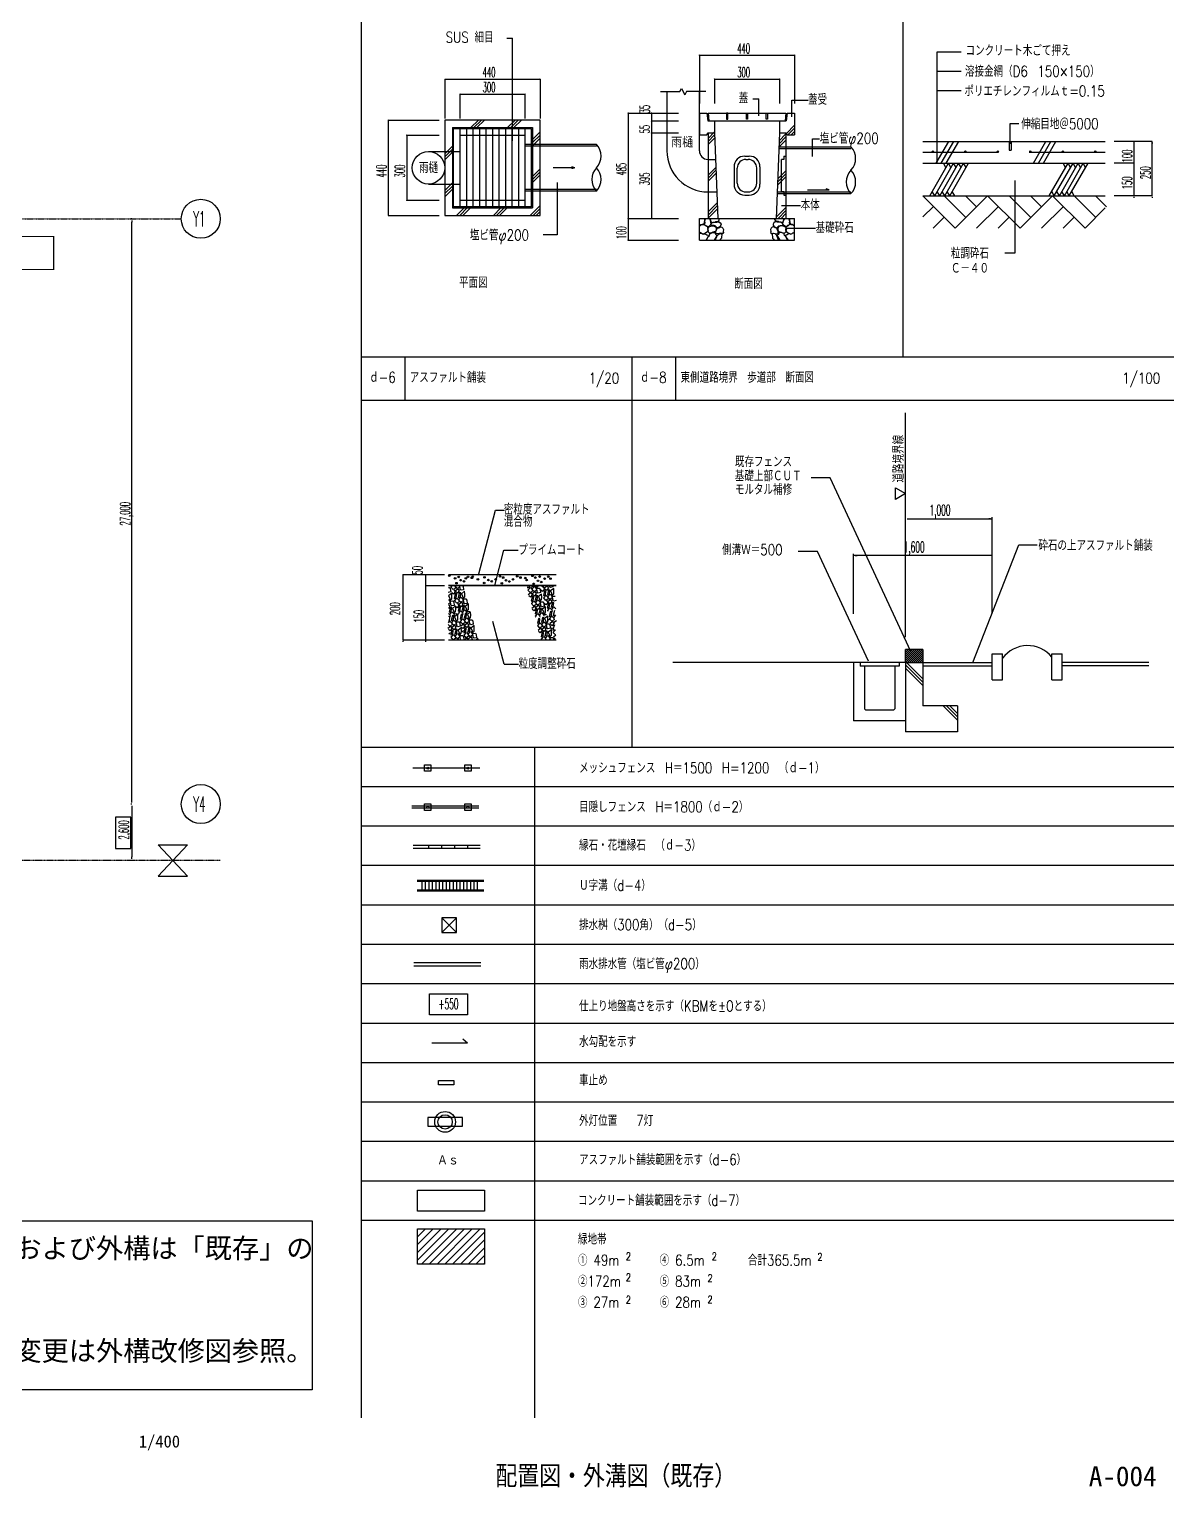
# Model space of a CAD drawing. Header units: millimetres. Extents: x 5204 to 163252, y 3613 to 115772.
# Drawn here: x 110411 to 163252, y 3613 to 70904 of the extents above; entities that cross this region are included whole.
import ezdxf
from ezdxf.enums import TextEntityAlignment as Align

# ---------------------------------------------------------------- set-up
doc = ezdxf.new("R2010")
doc.units = ezdxf.units.MM
doc.header["$LTSCALE"] = 0.2
doc.linetypes.add('CENTER', pattern=[50.8, 31.75, -6.35, 6.35, -6.35])
for name, color, linetype in [('0-1', 7, 'Continuous'), ('1_文字', 3, 'Continuous'), ('92 設備記述', 3, 'Continuous'), ('A_タイトル枠', 7, 'Continuous'), ('A_緑地', 3, 'Continuous'), ('枠内記述', 3, 'Continuous')]:
    doc.layers.add(name, color=color, linetype=linetype)
doc.layers.add('A_通芯', color=8, linetype='Continuous', plot=False)
doc.styles.get("Standard").update_dxf_attribs({"font": 'simplex.shx', "width": 0.8, "height": 700, "bigfont": 'extfont2.shx'})
doc.styles.add('Standard-A', font='romans.shx', dxfattribs={"bigfont": 'extfont2.shx'})
doc.styles.add('ゴシック', font='MS Gothic.ttf', dxfattribs={"height": 4})

msp = doc.modelspace()

# ---------------------------------------------------------------- hatches: boundary and pattern name
at = {"layer": 'A_緑地', "lineweight": 5, "true_color": 0x00ff00}
h = msp.add_hatch(dxfattribs=at)
h.set_pattern_fill('ANSI31', color=3, scale=80)
h.paths.add_polyline_path([(131435, 15558), (128344, 15558), (128344, 13934), (131435, 13934)])

# ---------------------------------------------------------------- linework, layer by layer
at = {"layer": '0-1', "color": 7, "linetype": 'Continuous'}
for p, q in [((141348, 69703), (145748, 69703)), ((141348, 69703), (141348, 67479)), ((145748, 69703), (145748, 67479)), ((129596, 68602), (133996, 68602)), ((129596, 68602), (129596, 66781)), ((133996, 68602), (133996, 66781)), ((139548, 68022), (140448, 68022)), ((139848, 68022), (139848, 65297)), ((140448, 68022), (140523, 68172)), ((140523, 68172), (140673, 67872)), ((140748, 68022), (140673, 67872)), ((141648, 68022), (140748, 68022)), ((141348, 65297), (141348, 68022)), ((142048, 68602), (145048, 68602)), ((142048, 68602), (142048, 67479)), ((145048, 68602), (145048, 67479)), ((130296, 67910), (133296, 67910)), ((130296, 67910), (130296, 66781)), ((133296, 67910), (133296, 66781)), ((126988, 66711), (126988, 62311)), ((126988, 66711), (129345, 66711)), ((133996, 66711), (129596, 66711)), ((129596, 66711), (129596, 62311)), ((131151, 66711), (130801, 66361)), ((131293, 66711), (130943, 66361)), ((131434, 66711), (131084, 66361)), ((132848, 66711), (132498, 66361)), ((132990, 66711), (132640, 66361)), ((133131, 66711), (132781, 66361)), ((133996, 62311), (133996, 66711)), ((138061, 67022), (138061, 62172)), ((138061, 67022), (139138, 67022)), ((139138, 67022), (139138, 66672)), ((139138, 67022), (140388, 67022)), ((139138, 66672), (140388, 66672)), ((139138, 66672), (139138, 66122)), ((141348, 67022), (141698, 67022)), ((141348, 67022), (141348, 66022)), ((141698, 67022), (141742, 66672)), ((141742, 66672), (145355, 66672)), ((141748, 67022), (143094, 67022)), ((141748, 67022), (141792, 66672)), ((141748, 67022), (145348, 67022)), ((142048, 66672), (142048, 66122)), ((145048, 66672), (145048, 66122)), ((145348, 67022), (145304, 66672)), ((145398, 67022), (145355, 66672)), ((145398, 67022), (145748, 67022)), ((145748, 67022), (145748, 66022)), ((127839, 66011), (127839, 63011)), ((127839, 66011), (129345, 66011)), ((129946, 66361), (133646, 66361)), ((129946, 66361), (129946, 62661)), ((129996, 62711), (129996, 66311)), ((133596, 66311), (129996, 66311)), ((130296, 66311), (130296, 62711)), ((130296, 66011), (133296, 66011)), ((130296, 66011), (130296, 63011)), ((130596, 66311), (130596, 62711)), ((130896, 66311), (130896, 62711)), ((131196, 66311), (131196, 62711)), ((131496, 66311), (131496, 62711)), ((131796, 66311), (131796, 62711)), ((132096, 66311), (132096, 62711)), ((132396, 66311), (132396, 62711)), ((132696, 66311), (132696, 62711)), ((132996, 66311), (132996, 62711)), ((133296, 66311), (133296, 62711)), ((133296, 66011), (133296, 63011)), ((133596, 62711), (133596, 66311)), ((133646, 66361), (133646, 62661)), ((133996, 66162), (133646, 65812)), ((133996, 66020), (133646, 65670)), ((139138, 66122), (140388, 66122)), ((139138, 66122), (139138, 62172)), ((141348, 66022), (141698, 66022)), ((141698, 66022), (141748, 66122)), ((142048, 66167), (141748, 65867)), ((141748, 66122), (142048, 66122)), ((141748, 66122), (142048, 66122)), ((141748, 66122), (141748, 62172)), ((142052, 66029), (141748, 65725)), ((142048, 66122), (142198, 62172)), ((145048, 66122), (144898, 62172)), ((145348, 66073), (145034, 65759)), ((145048, 66122), (145348, 66122)), ((145048, 66122), (145348, 66122)), ((145398, 66022), (145348, 66122)), ((145348, 66122), (145348, 62172)), ((145748, 66473), (145365, 66089)), ((145398, 66022), (145748, 66022)), ((145748, 66331), (145439, 66022)), ((145748, 66190), (145581, 66022)), ((129946, 65506), (129596, 65156)), ((129946, 65364), (129596, 65014)), ((136596, 65591), (133296, 65591)), ((136596, 65511), (133296, 65511)), ((133996, 65879), (133646, 65529)), ((142057, 65893), (141748, 65584)), ((145021, 65397), (148348, 65397)), ((145348, 65790), (145023, 65465)), ((145024, 65477), (148348, 65477)), ((145348, 65931), (145029, 65612)), ((151664, 65723), (160089, 65723)), ((152286, 64723), (152863, 65723)), ((152516, 64723), (153094, 65723)), ((152747, 64723), (153325, 65723)), ((155647, 65723), (155647, 65323)), ((155647, 65323), (155747, 65323)), ((155747, 65723), (155747, 65323)), ((156772, 64723), (157350, 65723)), ((157003, 64723), (157581, 65723)), ((157234, 64723), (157812, 65723)), ((161408, 65723), (160501, 65723)), ((162251, 65723), (161408, 65723)), ((161408, 65723), (161408, 64723)), ((161408, 65673), (161408, 65623)), ((162251, 63223), (162251, 65723)), ((162251, 65673), (162251, 65623)), ((128846, 65261), (130296, 65261)), ((129946, 65223), (129596, 64873)), ((141748, 64897), (142095, 64897)), ((143448, 65047), (143648, 65047)), ((143498, 64897), (143598, 64897)), ((145148, 63397), (145148, 64897)), ((145248, 64897), (145148, 64897)), ((145248, 65047), (145348, 65047)), ((145248, 65047), (145248, 64897)), ((151664, 65223), (155164, 65223)), ((151664, 64723), (160089, 64723)), ((151983, 63223), (152849, 64723)), ((152214, 63223), (153080, 64723)), ((152445, 63223), (153311, 64723)), ((152734, 64523), (152618, 64723)), ((152676, 63223), (153542, 64723)), ((152965, 64523), (152849, 64723)), ((152907, 63223), (153773, 64723)), ((153196, 64523), (153080, 64723)), ((153427, 64523), (153311, 64723)), ((153658, 64523), (153542, 64723)), ((156578, 65223), (160089, 65223)), ((157504, 63223), (158370, 64723)), ((157735, 63223), (158601, 64723)), ((157966, 63223), (158832, 64723)), ((158254, 64523), (158139, 64723)), ((158197, 63223), (159063, 64723)), ((158485, 64523), (158370, 64723)), ((158427, 63223), (159293, 64723)), ((158716, 64523), (158601, 64723)), ((158947, 64523), (158832, 64723)), ((159178, 64523), (159063, 64723)), ((161408, 64723), (160501, 64723)), ((161408, 64723), (161408, 63223)), ((161408, 64673), (161408, 64623)), ((133996, 64465), (133646, 64115)), ((133996, 64323), (133646, 63973)), ((133996, 64182), (133646, 63832)), ((135456, 64511), (134596, 64511)), ((135596, 64511), (135456, 64551)), ((135456, 64551), (135456, 64471)), ((135484, 64543), (135456, 64543)), ((135456, 64535), (135512, 64535)), ((135540, 64527), (135456, 64527)), ((135456, 64519), (135568, 64519)), ((135596, 64511), (135456, 64471)), ((135596, 64511), (135456, 64511)), ((135456, 64503), (135568, 64503)), ((135540, 64495), (135456, 64495)), ((135456, 64487), (135512, 64487)), ((135484, 64479), (135456, 64479)), ((142109, 64530), (141748, 64170)), ((142114, 64394), (141748, 64028)), ((142119, 64258), (141748, 63887)), ((142948, 64547), (142948, 63747)), ((143098, 63797), (143098, 64497)), ((143998, 63797), (143998, 64497)), ((144148, 64547), (144148, 63747)), ((145348, 64093), (144956, 63701)), ((145348, 64234), (144962, 63848)), ((145348, 64376), (144967, 63995)), ((128846, 63761), (130296, 63761)), ((129946, 63809), (129596, 63459)), ((129946, 63667), (129596, 63317)), ((129946, 63526), (129596, 63176)), ((136596, 63511), (133296, 63511)), ((136596, 63431), (133296, 63431)), ((141748, 63397), (142152, 63397)), ((143498, 63397), (143598, 63397)), ((144942, 63317), (148348, 63317)), ((144945, 63397), (148348, 63397)), ((145248, 63397), (145148, 63397)), ((145248, 63397), (145248, 63247)), ((146348, 63497), (147348, 63497)), ((147348, 63497), (147208, 63537)), ((152214, 63223), (152099, 63423)), ((152445, 63223), (152330, 63423)), ((152676, 63223), (152561, 63423)), ((152907, 63223), (152792, 63423)), ((153138, 63223), (153022, 63423)), ((157735, 63223), (157619, 63423)), ((157966, 63223), (157850, 63423)), ((158197, 63223), (158081, 63423)), ((158427, 63223), (158312, 63423)), ((158658, 63223), (158543, 63423)), ((127839, 63011), (129345, 63011)), ((129946, 62661), (133646, 62661)), ((133596, 62711), (129996, 62711)), ((130495, 62661), (130145, 62311)), ((130637, 62661), (130287, 62311)), ((130296, 63011), (133296, 63011)), ((130778, 62661), (130428, 62311)), ((132192, 62661), (131842, 62311)), ((132334, 62661), (131984, 62311)), ((132475, 62661), (132125, 62311)), ((133996, 62768), (133539, 62311)), ((133996, 62626), (133681, 62311)), ((142171, 62895), (141748, 62473)), ((142176, 62759), (141748, 62331)), ((142181, 62623), (141748, 62190)), ((143448, 63247), (143648, 63247)), ((145348, 62679), (144900, 62231)), ((145248, 63247), (145348, 63247)), ((151664, 63223), (160089, 63223)), ((153156, 61723), (151664, 63215)), ((151664, 62241), (152151, 62728)), ((153651, 62218), (152646, 63223)), ((153156, 61723), (154656, 63223)), ((153156, 61723), (154656, 63223)), ((153156, 61723), (154656, 63223)), ((154146, 62713), (153636, 63223)), ((154146, 62713), (153636, 63223)), ((154146, 61723), (155151, 62728)), ((156156, 61723), (154656, 63223)), ((156651, 62218), (155646, 63223)), ((156156, 61723), (157656, 63223)), ((156156, 61723), (157656, 63223)), ((157146, 62713), (156636, 63223)), ((157146, 61723), (158151, 62728)), ((159156, 61723), (157656, 63223)), ((159651, 62218), (158646, 63223)), ((159156, 61723), (160089, 62656)), ((159156, 61723), (160089, 62656)), ((160146, 62713), (159636, 63223)), ((160146, 62713), (159636, 63223)), ((161408, 63223), (160501, 63223)), ((162251, 63223), (161408, 63223)), ((161408, 63173), (161408, 63123)), ((162251, 63173), (162251, 63123)), ((115147, 62155), (115111, 62155)), ((115147, 62075), (115147, 61995)), ((115147, 35315), (115147, 61995)), ((126988, 62311), (129345, 62311)), ((129596, 62311), (133996, 62311)), ((133996, 62485), (133822, 62311)), ((138061, 62172), (139138, 62172)), ((138061, 62172), (138061, 61172)), ((139138, 62172), (140388, 62172)), ((141348, 61172), (141348, 62172)), ((141348, 62172), (145748, 62172)), ((145348, 62537), (144984, 62172)), ((145348, 62396), (145125, 62172)), ((145748, 61172), (145748, 62172)), ((152136, 61723), (152646, 62233)), ((155136, 61723), (155646, 62233)), ((158136, 61723), (158646, 62233)), ((138061, 61172), (140388, 61172)), ((141348, 61172), (145748, 61172)), ((150945, 48321), (154826, 48321)), ((154786, 48321), (154706, 48321)), ((154866, 43934), (154866, 48393)), ((148466, 43934), (148466, 46695)), ((154866, 46623), (148466, 46623)), ((148546, 46623), (148626, 46623)), ((154786, 46623), (154706, 46623)), ((154866, 43934), (154866, 46695)), ((127665, 45739), (127665, 42739)), ((127665, 45739), (128704, 45739)), ((127665, 45689), (127665, 45639)), ((128704, 45739), (128704, 45239)), ((128704, 45739), (129589, 45739)), ((128704, 45695), (128704, 45645)), ((128704, 45239), (129589, 45239)), ((128704, 45239), (128704, 42739)), ((128704, 45189), (128704, 45139)), ((129766, 45739), (134741, 45739)), ((129766, 45249), (134741, 45249)), ((129766, 45234), (134741, 45234)), ((129766, 45151), (129812, 45152)), ((129812, 45152), (129853, 45095)), ((129853, 45095), (129871, 44946)), ((129893, 45170), (129953, 45239)), ((129916, 45123), (129893, 45170)), ((129988, 45047), (129916, 45123)), ((130097, 45118), (129988, 45047)), ((130036, 45239), (130077, 45192)), ((130077, 45217), (130097, 45239)), ((130100, 45170), (130077, 45217)), ((130077, 45192), (130097, 45118)), ((130085, 45008), (130200, 45091)), ((130173, 45094), (130100, 45170)), ((130281, 45165), (130173, 45094)), ((130200, 45091), (130266, 45002)), ((130262, 45239), (130281, 45165)), ((130310, 45077), (130292, 45239)), ((130415, 45239), (130448, 45193)), ((130448, 45193), (130466, 45044)), ((133447, 45239), (133423, 45136)), ((133423, 45136), (133518, 45161)), ((133445, 45036), (133547, 45153)), ((133518, 45161), (133526, 45239)), ((133547, 45153), (133630, 45058)), ((133621, 45239), (133608, 45184)), ((133608, 45184), (133703, 45208)), ((133630, 45083), (133731, 45200)), ((133703, 45208), (133706, 45239)), ((133731, 45200), (133814, 45105)), ((133806, 45244), (133833, 45138)), ((133814, 45105), (133834, 45031)), ((133833, 45138), (133904, 45213)), ((133844, 45113), (133959, 45117)), ((133862, 44943), (133844, 45113)), ((133904, 45213), (133905, 45239)), ((133959, 45117), (134001, 45059)), ((134102, 45176), (134042, 45239)), ((134199, 45239), (134102, 45176)), ((134129, 45173), (134195, 45084)), ((134198, 45137), (134314, 45220)), ((134220, 45074), (134198, 45137)), ((134287, 45223), (134271, 45239)), ((134311, 45239), (134287, 45223)), ((134379, 45131), (134299, 45015)), ((134314, 45220), (134379, 45131)), ((134423, 45206), (134420, 45239)), ((134470, 45149), (134423, 45206)), ((134580, 45173), (134470, 45149)), ((134629, 45107), (134480, 44989)), ((134572, 45239), (134580, 45173)), ((134633, 44962), (134629, 45107)), ((129871, 44946), (129761, 44922)), ((129766, 44587), (129831, 44513)), ((129850, 44439), (129766, 44384)), ((129920, 44880), (129771, 44762)), ((129771, 44762), (129823, 44652)), ((129823, 44652), (129850, 44547)), ((129831, 44513), (129850, 44439)), ((129850, 44547), (129921, 44621)), ((129861, 44521), (129976, 44525)), ((129879, 44351), (129861, 44521)), ((129925, 44735), (129920, 44880)), ((129921, 44621), (129925, 44735)), ((130001, 44839), (129922, 44898)), ((129976, 44525), (130018, 44467)), ((130081, 44955), (130001, 44839)), ((130016, 45044), (130081, 44955)), ((130018, 44467), (130035, 44318)), ((130088, 44870), (130035, 44643)), ((130035, 44643), (130130, 44667)), ((130057, 44543), (130159, 44659)), ((130080, 44496), (130057, 44543)), ((130152, 44420), (130080, 44496)), ((130106, 44945), (130085, 45008)), ((130149, 44852), (130088, 44870)), ((130185, 44886), (130106, 44945)), ((130130, 44667), (130149, 44852)), ((130261, 44490), (130152, 44420)), ((130159, 44659), (130241, 44564)), ((130180, 44416), (130245, 44328)), ((130266, 45002), (130185, 44886)), ((130273, 44917), (130220, 44690)), ((130220, 44690), (130315, 44714)), ((130241, 44564), (130261, 44490)), ((130242, 44590), (130343, 44706)), ((130264, 44543), (130242, 44590)), ((130249, 44380), (130364, 44463)), ((130337, 44467), (130264, 44543)), ((130334, 44899), (130273, 44917)), ((130356, 45020), (130310, 45077)), ((130315, 44714), (130334, 44899)), ((130445, 44537), (130337, 44467)), ((130343, 44706), (130426, 44611)), ((130466, 45044), (130356, 45020)), ((130364, 44463), (130430, 44375)), ((130515, 44978), (130366, 44860)), ((130366, 44860), (130418, 44750)), ((130418, 44750), (130445, 44645)), ((130426, 44611), (130445, 44537)), ((130445, 44645), (130516, 44719)), ((130456, 44619), (130571, 44623)), ((130474, 44449), (130456, 44619)), ((130520, 44393), (130474, 44449)), ((130520, 44833), (130515, 44978)), ((130516, 44719), (130520, 44833)), ((130630, 44416), (130520, 44393)), ((130571, 44623), (130613, 44565)), ((130613, 44565), (130630, 44416)), ((133468, 44990), (133445, 45036)), ((133452, 44827), (133568, 44910)), ((133541, 44913), (133468, 44990)), ((133553, 44705), (133474, 44764)), ((133649, 44984), (133541, 44913)), ((133633, 44821), (133553, 44705)), ((133568, 44910), (133633, 44821)), ((133640, 44736), (133587, 44509)), ((133587, 44509), (133682, 44534)), ((133609, 44409), (133711, 44525)), ((133652, 45037), (133630, 45083)), ((133630, 45058), (133649, 44984)), ((133637, 44874), (133753, 44957)), ((133659, 44811), (133637, 44874)), ((133701, 44719), (133640, 44736)), ((133725, 44960), (133652, 45037)), ((133737, 44752), (133659, 44811)), ((133682, 44534), (133701, 44719)), ((133711, 44525), (133794, 44431)), ((133834, 45031), (133725, 44960)), ((133818, 44868), (133737, 44752)), ((133753, 44957), (133818, 44868)), ((133825, 44783), (133772, 44556)), ((133772, 44556), (133867, 44581)), ((133794, 44456), (133895, 44572)), ((133817, 44409), (133794, 44456)), ((133794, 44431), (133813, 44357)), ((133886, 44766), (133825, 44783)), ((133908, 44887), (133862, 44943)), ((133867, 44581), (133886, 44766)), ((133895, 44572), (133978, 44478)), ((134018, 44910), (133908, 44887)), ((134068, 44844), (133919, 44726)), ((133919, 44726), (133970, 44616)), ((133970, 44616), (133997, 44511)), ((133978, 44478), (133998, 44404)), ((133997, 44511), (134068, 44586)), ((134001, 45059), (134018, 44910)), ((134008, 44486), (134123, 44489)), ((134026, 44316), (134008, 44486)), ((134114, 44968), (134035, 45027)), ((134072, 44699), (134068, 44844)), ((134068, 44586), (134072, 44699)), ((134195, 45084), (134114, 44968)), ((134123, 44489), (134165, 44431)), ((134202, 44999), (134149, 44772)), ((134149, 44772), (134243, 44796)), ((134165, 44431), (134183, 44283)), ((134170, 44672), (134272, 44788)), ((134193, 44625), (134170, 44672)), ((134266, 44549), (134193, 44625)), ((134263, 44981), (134202, 44999)), ((134299, 45015), (134220, 45074)), ((134243, 44796), (134263, 44981)), ((134374, 44619), (134266, 44549)), ((134272, 44788), (134355, 44693)), ((134359, 44457), (134278, 44340)), ((134293, 44545), (134359, 44457)), ((134378, 44415), (134326, 44187)), ((134386, 45046), (134333, 44819)), ((134333, 44819), (134428, 44843)), ((134355, 44719), (134457, 44835)), ((134378, 44672), (134355, 44719)), ((134355, 44693), (134374, 44619)), ((134362, 44509), (134478, 44592)), ((134384, 44446), (134362, 44509)), ((134451, 44596), (134378, 44672)), ((134439, 44397), (134378, 44415)), ((134463, 44387), (134384, 44446)), ((134447, 45028), (134386, 45046)), ((134428, 44843), (134447, 45028)), ((134559, 44666), (134451, 44596)), ((134457, 44835), (134540, 44740)), ((134543, 44504), (134463, 44387)), ((134478, 44592), (134543, 44504)), ((134480, 44989), (134531, 44879)), ((134563, 44462), (134510, 44234)), ((134531, 44879), (134559, 44774)), ((134540, 44740), (134559, 44666)), ((134559, 44774), (134629, 44848)), ((134624, 44444), (134563, 44462)), ((134569, 44748), (134685, 44752)), ((134587, 44578), (134569, 44748)), ((134634, 44522), (134587, 44578)), ((134605, 44259), (134624, 44444)), ((134629, 44848), (134633, 44962)), ((134744, 44545), (134634, 44522)), ((129835, 44277), (129766, 44178)), ((129766, 43947), (129823, 43882)), ((129827, 43793), (129766, 43811)), ((129769, 44365), (129835, 44277)), ((129855, 44235), (129802, 44007)), ((129802, 44007), (129896, 44032)), ((129808, 43608), (129827, 43793)), ((129823, 43907), (129925, 44024)), ((129846, 43860), (129823, 43907)), ((129823, 43882), (129843, 43808)), ((129915, 44217), (129855, 44235)), ((129925, 44295), (129879, 44351)), ((129896, 44032), (129915, 44217)), ((129951, 43858), (129898, 43631)), ((130035, 44318), (129925, 44295)), ((129925, 44024), (130008, 43929)), ((130097, 44295), (129948, 44178)), ((129948, 44178), (129999, 44067)), ((130012, 43840), (129951, 43858)), ((129993, 43655), (130012, 43840)), ((129999, 44067), (130027, 43962)), ((130008, 43929), (130027, 43855)), ((130027, 43962), (130097, 44037)), ((130037, 43937), (130153, 43941)), ((130193, 43919), (130044, 43801)), ((130044, 43801), (130096, 43691)), ((130165, 44211), (130086, 44270)), ((130101, 44150), (130097, 44295)), ((130097, 44037), (130101, 44150)), ((130245, 44328), (130165, 44211)), ((130198, 43774), (130193, 43919)), ((130194, 43660), (130198, 43774)), ((130265, 44286), (130212, 44058)), ((130212, 44058), (130307, 44083)), ((130234, 43958), (130335, 44075)), ((130256, 43911), (130234, 43958)), ((130271, 44317), (130249, 44380)), ((130326, 44268), (130265, 44286)), ((130349, 44258), (130271, 44317)), ((130307, 44083), (130326, 44268)), ((130361, 43909), (130308, 43682)), ((130335, 44075), (130418, 43980)), ((130430, 44375), (130349, 44258)), ((130422, 43891), (130361, 43909)), ((130450, 44333), (130397, 44105)), ((130397, 44105), (130491, 44130)), ((130403, 43706), (130422, 43891)), ((130418, 44005), (130520, 44122)), ((130441, 43958), (130418, 44005)), ((130418, 43980), (130438, 43906)), ((130510, 44315), (130450, 44333)), ((130491, 44130), (130510, 44315)), ((130546, 43956), (130493, 43729)), ((130493, 43729), (130588, 43753)), ((130514, 43629), (130616, 43745)), ((130520, 44122), (130603, 44027)), ((130692, 44393), (130543, 44276)), ((130543, 44276), (130594, 44165)), ((130607, 43938), (130546, 43956)), ((130588, 43753), (130607, 43938)), ((130594, 44165), (130622, 44060)), ((130603, 44027), (130622, 43953)), ((130616, 43745), (130699, 43651)), ((130622, 44060), (130692, 44135)), ((130632, 44035), (130748, 44039)), ((130788, 44017), (130639, 43899)), ((130639, 43899), (130691, 43789)), ((130691, 43789), (130718, 43684)), ((130696, 44248), (130692, 44393)), ((130692, 44135), (130696, 44248)), ((130718, 43684), (130789, 43758)), ((130793, 43872), (130788, 44017)), ((130789, 43758), (130793, 43872)), ((133632, 44362), (133609, 44409)), ((133616, 44199), (133732, 44282)), ((133705, 44286), (133632, 44362)), ((133717, 44078), (133638, 44136)), ((133813, 44357), (133705, 44286)), ((133797, 44194), (133717, 44078)), ((133732, 44282), (133797, 44194)), ((133817, 44152), (133764, 43925)), ((133764, 43925), (133859, 43949)), ((133786, 43825), (133888, 43941)), ((133809, 43778), (133786, 43825)), ((133801, 44246), (133917, 44330)), ((133823, 44183), (133801, 44246)), ((133889, 44333), (133817, 44409)), ((133878, 44134), (133817, 44152)), ((133901, 44125), (133823, 44183)), ((133859, 43949), (133878, 44134)), ((133888, 43941), (133970, 43846)), ((133998, 44404), (133889, 44333)), ((133982, 44241), (133901, 44125)), ((133917, 44330), (133982, 44241)), ((134002, 44199), (133949, 43972)), ((133949, 43972), (134044, 43996)), ((133970, 43872), (134072, 43988)), ((133993, 43825), (133970, 43872)), ((133970, 43846), (133990, 43772)), ((134063, 44181), (134002, 44199)), ((134072, 44259), (134026, 44316)), ((134044, 43996), (134063, 44181)), ((134112, 43768), (134059, 43541)), ((134183, 44283), (134072, 44259)), ((134072, 43988), (134155, 43893)), ((134244, 44260), (134095, 44142)), ((134095, 44142), (134147, 44032)), ((134173, 43750), (134112, 43768)), ((134147, 44032), (134174, 43927)), ((134154, 43566), (134173, 43750)), ((134155, 43893), (134174, 43819)), ((134174, 43927), (134245, 44001)), ((134185, 43901), (134300, 43905)), ((134278, 44340), (134199, 44399)), ((134355, 43829), (134206, 43711)), ((134249, 44115), (134244, 44260)), ((134245, 44001), (134249, 44115)), ((134326, 44187), (134420, 44212)), ((134347, 44087), (134449, 44204)), ((134370, 44040), (134347, 44087)), ((134359, 43684), (134355, 43829)), ((134420, 44212), (134439, 44397)), ((134475, 44038), (134422, 43811)), ((134422, 43811), (134516, 43835)), ((134443, 43711), (134545, 43827)), ((134449, 44204), (134532, 44109)), ((134536, 44020), (134475, 44038)), ((134510, 44234), (134605, 44259)), ((134516, 43835), (134536, 44020)), ((134532, 44134), (134633, 44251)), ((134555, 44087), (134532, 44134)), ((134532, 44109), (134551, 44035)), ((134545, 43827), (134628, 43732)), ((134659, 44085), (134606, 43858)), ((134606, 43858), (134701, 43882)), ((134628, 43758), (134730, 43874)), ((134651, 43711), (134628, 43758)), ((134633, 44251), (134716, 44156)), ((129742, 43274), (129858, 43357)), ((129830, 43361), (129758, 43437)), ((129843, 43152), (129764, 43211)), ((129766, 43598), (129808, 43608)), ((129766, 43520), (129837, 43600)), ((129939, 43431), (129830, 43361)), ((129837, 43600), (129919, 43505)), ((129923, 43269), (129843, 43152)), ((129858, 43357), (129923, 43269)), ((129930, 43184), (129877, 42956)), ((129898, 43631), (129993, 43655)), ((129919, 43531), (130021, 43647)), ((129942, 43484), (129919, 43531)), ((129919, 43505), (129939, 43431)), ((129927, 43321), (130042, 43404)), ((129948, 43258), (129927, 43321)), ((129991, 43166), (129930, 43184)), ((130015, 43408), (129942, 43484)), ((130027, 43199), (129948, 43258)), ((129972, 42981), (129991, 43166)), ((130123, 43478), (130015, 43408)), ((130021, 43647), (130104, 43553)), ((130108, 43316), (130027, 43199)), ((130042, 43404), (130108, 43316)), ((130115, 43231), (130062, 43003)), ((130096, 43691), (130123, 43586)), ((130104, 43553), (130123, 43478)), ((130176, 43213), (130115, 43231)), ((130123, 43586), (130194, 43660)), ((130134, 43560), (130249, 43564)), ((130152, 43391), (130134, 43560)), ((130198, 43334), (130152, 43391)), ((130157, 43028), (130176, 43213)), ((130308, 43358), (130198, 43334)), ((130358, 43291), (130208, 43174)), ((130208, 43174), (130260, 43063)), ((130249, 43564), (130291, 43506)), ((130270, 43525), (130347, 43581)), ((130291, 43506), (130308, 43358)), ((130308, 43682), (130403, 43706)), ((130330, 43582), (130432, 43698)), ((130353, 43535), (130330, 43582)), ((130337, 43372), (130453, 43455)), ((130425, 43459), (130353, 43535)), ((130362, 43146), (130358, 43291)), ((130358, 43033), (130362, 43146)), ((130438, 43250), (130359, 43309)), ((130380, 43107), (130457, 43162)), ((130534, 43529), (130425, 43459)), ((130432, 43698), (130514, 43603)), ((130518, 43367), (130438, 43250)), ((130453, 43455), (130518, 43367)), ((130525, 43282), (130472, 43054)), ((130472, 43054), (130567, 43079)), ((130494, 42954), (130596, 43071)), ((130537, 43582), (130514, 43629)), ((130514, 43603), (130534, 43529)), ((130522, 43419), (130637, 43502)), ((130543, 43356), (130522, 43419)), ((130586, 43264), (130525, 43282)), ((130610, 43506), (130537, 43582)), ((130622, 43297), (130543, 43356)), ((130567, 43079), (130586, 43264)), ((130596, 43071), (130678, 42976)), ((130718, 43576), (130610, 43506)), ((130703, 43414), (130622, 43297)), ((130637, 43502), (130703, 43414)), ((130710, 43329), (130657, 43101)), ((130657, 43101), (130752, 43126)), ((130679, 43001), (130780, 43118)), ((130699, 43651), (130718, 43576)), ((130771, 43311), (130710, 43329)), ((130729, 43658), (130844, 43662)), ((130747, 43489), (130729, 43658)), ((130793, 43432), (130747, 43489)), ((130752, 43126), (130771, 43311)), ((130780, 43118), (130863, 43023)), ((130903, 43456), (130793, 43432)), ((130953, 43389), (130803, 43272)), ((130803, 43272), (130855, 43161)), ((130844, 43662), (130886, 43604)), ((130855, 43161), (130882, 43056)), ((130882, 43056), (130953, 43131)), ((130886, 43604), (130903, 43456)), ((130957, 43244), (130953, 43389)), ((130953, 43131), (130957, 43244)), ((133928, 43721), (133875, 43494)), ((133875, 43494), (133969, 43519)), ((133896, 43394), (133998, 43510)), ((133919, 43347), (133896, 43394)), ((133904, 43184), (134019, 43267)), ((133992, 43271), (133919, 43347)), ((134004, 43063), (133925, 43121)), ((133988, 43703), (133928, 43721)), ((133969, 43519), (133988, 43703)), ((134100, 43341), (133992, 43271)), ((133998, 43510), (134081, 43416)), ((134085, 43179), (134004, 43063)), ((134019, 43267), (134085, 43179)), ((134092, 43094), (134039, 42866)), ((134059, 43541), (134154, 43566)), ((134081, 43441), (134183, 43557)), ((134104, 43394), (134081, 43441)), ((134081, 43416), (134100, 43341)), ((134088, 43231), (134204, 43314)), ((134110, 43168), (134088, 43231)), ((134153, 43076), (134092, 43094)), ((134176, 43318), (134104, 43394)), ((134189, 43110), (134110, 43168)), ((134133, 42891), (134153, 43076)), ((134285, 43388), (134176, 43318)), ((134183, 43557), (134265, 43463)), ((134269, 43226), (134189, 43110)), ((134204, 43314), (134269, 43226)), ((134206, 43711), (134257, 43601)), ((134276, 43141), (134223, 42913)), ((134257, 43601), (134285, 43496)), ((134265, 43463), (134285, 43388)), ((134337, 43123), (134276, 43141)), ((134285, 43496), (134355, 43570)), ((134295, 43470), (134410, 43474)), ((134313, 43301), (134295, 43470)), ((134360, 43244), (134313, 43301)), ((134318, 42938), (134337, 43123)), ((134355, 43570), (134359, 43684)), ((134470, 43268), (134360, 43244)), ((134519, 43201), (134370, 43084)), ((134370, 43084), (134421, 42973)), ((134384, 43654), (134461, 43710)), ((134410, 43474), (134452, 43416)), ((134466, 43664), (134443, 43711)), ((134451, 43501), (134566, 43584)), ((134452, 43416), (134470, 43268)), ((134539, 43588), (134466, 43664)), ((134551, 43379), (134472, 43438)), ((134493, 43236), (134570, 43291)), ((134523, 43056), (134519, 43201)), ((134647, 43658), (134539, 43588)), ((134632, 43496), (134551, 43379)), ((134566, 43584), (134632, 43496)), ((134639, 43411), (134586, 43183)), ((134586, 43183), (134681, 43208)), ((134607, 43083), (134709, 43200)), ((134630, 43036), (134607, 43083)), ((134628, 43732), (134647, 43658)), ((134635, 43548), (134751, 43631)), ((134657, 43485), (134635, 43548)), ((134700, 43393), (134639, 43411)), ((127665, 42739), (128704, 42739)), ((127665, 42689), (127665, 42639)), ((128704, 42739), (129589, 42739)), ((128704, 42689), (128704, 42639)), ((129766, 42739), (134741, 42739)), ((129785, 43009), (129862, 43064)), ((129877, 42956), (129972, 42981)), ((129899, 42856), (130001, 42973)), ((129922, 42809), (129899, 42856)), ((129989, 42739), (129922, 42809)), ((130001, 42973), (130083, 42878)), ((130103, 42804), (130004, 42739)), ((130062, 43003), (130157, 43028)), ((130083, 42878), (130103, 42804)), ((130084, 42903), (130185, 43020)), ((130106, 42856), (130084, 42903)), ((130179, 42780), (130106, 42856)), ((130154, 42739), (130206, 42777)), ((130288, 42851), (130179, 42780)), ((130185, 43020), (130268, 42925)), ((130206, 42777), (130234, 42739)), ((130260, 43063), (130287, 42958)), ((130268, 42925), (130288, 42851)), ((130287, 42958), (130358, 43033)), ((130298, 42933), (130413, 42936)), ((130316, 42763), (130298, 42933)), ((130413, 42936), (130455, 42879)), ((130455, 42879), (130471, 42739)), ((130517, 42907), (130494, 42954)), ((130501, 42745), (130617, 42828)), ((130590, 42831), (130517, 42907)), ((130698, 42902), (130590, 42831)), ((130617, 42828), (130682, 42739)), ((130678, 42976), (130698, 42902)), ((130701, 42954), (130679, 43001)), ((130686, 42792), (130801, 42875)), ((130704, 42739), (130686, 42792)), ((130774, 42878), (130701, 42954)), ((130883, 42949), (130774, 42878)), ((130801, 42875), (130867, 42786)), ((130867, 42786), (130834, 42739)), ((130863, 43023), (130883, 42949)), ((130893, 43031), (131008, 43034)), ((130911, 42861), (130893, 43031)), ((130957, 42804), (130911, 42861)), ((131067, 42828), (130957, 42804)), ((131008, 43034), (131050, 42977)), ((131129, 42805), (131046, 42739)), ((131050, 42977), (131067, 42828)), ((131131, 42739), (131129, 42805)), ((134039, 42866), (134133, 42891)), ((134060, 42766), (134162, 42883)), ((134074, 42739), (134060, 42766)), ((134162, 42883), (134245, 42788)), ((134223, 42913), (134318, 42938)), ((134245, 42813), (134347, 42930)), ((134268, 42766), (134245, 42813)), ((134245, 42788), (134258, 42739)), ((134294, 42739), (134268, 42766)), ((134347, 42930), (134430, 42835)), ((134449, 42761), (134415, 42739)), ((134421, 42973), (134449, 42868)), ((134430, 42835), (134449, 42761)), ((134449, 42868), (134519, 42943)), ((134459, 42843), (134575, 42847)), ((134470, 42739), (134459, 42843)), ((134519, 42943), (134523, 43056)), ((134575, 42847), (134616, 42789)), ((134615, 42874), (134730, 42957)), ((134616, 42789), (134622, 42739)), ((134703, 42960), (134630, 43036)), ((134715, 42752), (134636, 42811)), ((151666, 42291), (150866, 42291)), ((150866, 41691), (150866, 42291)), ((150866, 42242), (150914, 42291)), ((150866, 42150), (151006, 42291)), ((150866, 42058), (151098, 42291)), ((150866, 41966), (151190, 42291)), ((150866, 41874), (151282, 42291)), ((150866, 41783), (151374, 42291)), ((150866, 41691), (151466, 42291)), ((150866, 41729), (151666, 40929)), ((150957, 41691), (151557, 42291)), ((151049, 41691), (151649, 42291)), ((151141, 41691), (151666, 42215)), ((151233, 41691), (151666, 42123)), ((151325, 41691), (151666, 42031)), ((151417, 41691), (151666, 41939)), ((151509, 41691), (151666, 41847)), ((151601, 41691), (151666, 41755)), ((151666, 42291), (151666, 41691)), ((154866, 40891), (154866, 42091)), ((154866, 42091), (155346, 42091)), ((155346, 40891), (155346, 42091)), ((157623, 40891), (157623, 42091)), ((157623, 42091), (158103, 42091)), ((158103, 40891), (158103, 42091)), ((150866, 41691), (140117, 41691)), ((148466, 41691), (148466, 38991)), ((148766, 41691), (148766, 41511)), ((150566, 41511), (148766, 41511)), ((148966, 41511), (148966, 39551)), ((150366, 41511), (150366, 39551)), ((150566, 41691), (150566, 41511)), ((150866, 41691), (150866, 38491)), ((150866, 41691), (154866, 41691)), ((150866, 41581), (151666, 40781)), ((150866, 41432), (151666, 40632)), ((151666, 41691), (151666, 39691)), ((151666, 41531), (154866, 41531)), ((162103, 41691), (158103, 41691)), ((162103, 41531), (158103, 41531)), ((154866, 40891), (155346, 40891)), ((157623, 40891), (158103, 40891)), ((148966, 39551), (149026, 39491)), ((150306, 39491), (149026, 39491)), ((150306, 39491), (150366, 39551)), ((153266, 39691), (151666, 39691)), ((152607, 39691), (153266, 39032)), ((152755, 39691), (153266, 39181)), ((152904, 39691), (153266, 39329)), ((153266, 39691), (153266, 38491)), ((150866, 38991), (148466, 38991)), ((153266, 38491), (150866, 38491)), ((131218, 36818), (128128, 36818)), ((128659, 36668), (128659, 36968)), ((128659, 36968), (128959, 36968)), ((128959, 36668), (128659, 36668)), ((128959, 36968), (128959, 36668)), ((130516, 36668), (130516, 36968)), ((130516, 36968), (130816, 36968)), ((130816, 36668), (130516, 36668)), ((130816, 36968), (130816, 36668)), ((115147, 35155), (115111, 35155)), ((115147, 35155), (115111, 35155)), ((115147, 35235), (115147, 35315)), ((115147, 35075), (115147, 34995)), ((115147, 34995), (115147, 32715)), ((131173, 35062), (128083, 35062)), ((128659, 34867), (128659, 35167)), ((128659, 35167), (128959, 35167)), ((128959, 35167), (128959, 34867)), ((130516, 34867), (130516, 35167)), ((130516, 35167), (130816, 35167)), ((130816, 35167), (130816, 34867)), ((131173, 34972), (128083, 34972)), ((128959, 34867), (128659, 34867)), ((130816, 34867), (130516, 34867)), ((116362, 33274), (117713, 33274)), ((117037, 32555), (116362, 33274)), ((117713, 33274), (117037, 32555)), ((131226, 33250), (128136, 33250)), ((131226, 33100), (128136, 33100)), ((128845, 33250), (128845, 33100)), ((129445, 33250), (129445, 33100)), ((130045, 33250), (130045, 33100)), ((130645, 33250), (130645, 33100)), ((115305, 32555), (115111, 32555)), ((115147, 32635), (115147, 32715)), ((117037, 32555), (116362, 31836)), ((117713, 31836), (117037, 32555)), ((116362, 31836), (117713, 31836)), ((131407, 31632), (128317, 31632)), ((131407, 31582), (128317, 31582)), ((131407, 31182), (128317, 31182)), ((131407, 31132), (128317, 31132)), ((128539, 31582), (128539, 31182)), ((128699, 31582), (128699, 31182)), ((128859, 31582), (128859, 31182)), ((129019, 31582), (129019, 31182)), ((129179, 31582), (129179, 31182)), ((129339, 31582), (129339, 31182)), ((129499, 31582), (129499, 31182)), ((129659, 31582), (129659, 31182)), ((129819, 31582), (129819, 31182)), ((129979, 31582), (129979, 31182)), ((130139, 31582), (130139, 31182)), ((130299, 31582), (130299, 31182)), ((130459, 31582), (130459, 31182)), ((130619, 31582), (130619, 31182)), ((130779, 31582), (130779, 31182)), ((130939, 31582), (130939, 31182)), ((131099, 31582), (131099, 31182)), ((130137, 29913), (129462, 29913)), ((129462, 29238), (130137, 29913)), ((129462, 29913), (130137, 29238)), ((129462, 29913), (129462, 29238)), ((130137, 29238), (130137, 29913)), ((129462, 29238), (130137, 29238)), ((131261, 27834), (128171, 27834)), ((131261, 27684), (128171, 27684)), ((130434, 24331), (130642, 24142)), ((128997, 24142), (130642, 24142))]:
    msp.add_line(p, q, dxfattribs=at)
for points in [[(141358, 69703), (141348, 69713), (141338, 69703), (141348, 69693), (141358, 69703), (141358, 69703)], [(145758, 69703), (145748, 69713), (145738, 69703), (145748, 69693), (145758, 69703), (145758, 69703)], [(134006, 68602), (133996, 68612), (133986, 68602), (133996, 68592), (134006, 68602), (134006, 68602)], [(142058, 68602), (142048, 68612), (142038, 68602), (142048, 68592), (142058, 68602), (142058, 68602)], [(145058, 68602), (145048, 68612), (145038, 68602), (145048, 68592), (145058, 68602), (145058, 68602)], [(130306, 67910), (130296, 67920), (130286, 67910), (130296, 67900), (130306, 67910), (130306, 67910)], [(133306, 67910), (133296, 67920), (133286, 67910), (133296, 67900), (133306, 67910), (133306, 67910)], [(126998, 66711), (126988, 66721), (126978, 66711), (126988, 66701), (126998, 66711), (126998, 66711)], [(138071, 67022), (138061, 67032), (138051, 67022), (138061, 67012), (138071, 67022), (138071, 67022)], [(139148, 67022), (139138, 67032), (139128, 67022), (139138, 67012), (139148, 67022), (139148, 67022)], [(139148, 66672), (139138, 66682), (139128, 66672), (139138, 66662), (139148, 66672), (139148, 66672)], [(142661, 67022), (142606, 67022), (142606, 66756), (142661, 66756), (142661, 67022), (142661, 67022)], [(143521, 67022), (143576, 67022), (143576, 66756), (143521, 66756), (143521, 67022), (143521, 67022)], [(144435, 67022), (144490, 67022), (144490, 66756), (144435, 66756), (144435, 67022), (144435, 67022)], [(127849, 66011), (127839, 66021), (127829, 66011), (127839, 66001), (127849, 66011), (127849, 66011)], [(139148, 66122), (139138, 66132), (139128, 66122), (139138, 66112), (139148, 66122), (139148, 66122)], [(127849, 63011), (127839, 63021), (127829, 63011), (127839, 63001), (127849, 63011), (127849, 63011)], [(126998, 62311), (126988, 62321), (126978, 62311), (126988, 62301), (126998, 62311), (126998, 62311)], [(138071, 62172), (138061, 62182), (138051, 62172), (138061, 62162), (138071, 62172), (138071, 62172)], [(139148, 62172), (139138, 62182), (139128, 62172), (139138, 62162), (139148, 62172), (139148, 62172)], [(141951, 61841), (141894, 61850), (141876, 61891), (141911, 61941), (141959, 61986), (141985, 61999), (142077, 62008), (142160, 62008), (142243, 62013), (142304, 61977), (142348, 61913), (142343, 61859), (142308, 61809), (142256, 61764), (142177, 61737), (142147, 61764), (142081, 61828), (142025, 61850)], [(145146, 61841), (145203, 61850), (145220, 61891), (145185, 61941), (145137, 61986), (145111, 61999), (145020, 62008), (144937, 62008), (144854, 62013), (144793, 61977), (144749, 61913), (144753, 61859), (144788, 61809), (144841, 61764), (144919, 61737), (144950, 61764), (145015, 61828), (145072, 61850)], [(141903, 61511), (141820, 61497), (141772, 61534), (141741, 61574), (141754, 61651), (141741, 61751), (141798, 61778), (141881, 61809), (141994, 61828), (142099, 61791), (142121, 61746), (142125, 61660), (142112, 61583), (142038, 61556), (141977, 61534)], [(142173, 61719), (142243, 61746), (142291, 61764), (142330, 61782), (142387, 61769), (142430, 61719), (142457, 61656), (142448, 61565), (142461, 61529), (142426, 61479), (142382, 61479), (142321, 61488), (142269, 61479), (142190, 61461), (142108, 61475), (142108, 61534), (142108, 61565), (142134, 61633)], [(144924, 61719), (144854, 61746), (144806, 61764), (144766, 61782), (144710, 61769), (144666, 61719), (144640, 61656), (144649, 61565), (144636, 61529), (144670, 61479), (144714, 61479), (144775, 61488), (144828, 61479), (144906, 61461), (144989, 61475), (144989, 61534), (144989, 61565), (144963, 61633)], [(145194, 61511), (145277, 61497), (145325, 61534), (145355, 61574), (145342, 61651), (145355, 61751), (145299, 61778), (145216, 61809), (145102, 61828), (144998, 61791), (144976, 61746), (144972, 61660), (144985, 61583), (145059, 61556), (145120, 61534)], [(138071, 61172), (138061, 61182), (138051, 61172), (138061, 61162), (138071, 61172), (138071, 61172)], [(114403, 34557), (114403, 33112), (115099, 33112), (115099, 34557), (114403, 34557), (114403, 34557)], [(128891, 26403), (130640, 26403), (130640, 25428), (128891, 25428), (128891, 26403), (128891, 26403)], [(130008, 22203), (129308, 22203), (129308, 22403), (130008, 22403), (130008, 22203), (130008, 22203)], [(128812, 20693), (128812, 20293), (130412, 20293), (130412, 20693), (128812, 20693), (128812, 20693)], [(128344, 17348), (131435, 17348), (131435, 16382), (128344, 16382), (128344, 17348), (128344, 17348)]]:
    msp.add_lwpolyline(points, close=True, dxfattribs=at)
for points, const_width in [([(161359, 65723, 1), (161458, 65723, 1)], 0.0026), ([(162202, 65723, 1), (162301, 65723, 1)], 0.0024), ([(161359, 64723, 1), (161458, 64723, 1)], 0.0026), ([(161359, 63223, 1), (161458, 63223, 1)], 0.0026), ([(162202, 63223, 1), (162301, 63223, 1)], 0.0024), ([(115068, 62155, 1), (115226, 62155, 1)], 0.004), ([(150786, 48321, 1), (150945, 48321, 1)], 0.004), ([(154786, 48321, 1), (154945, 48321, 1)], 0.004), ([(148386, 46623, 1), (148545, 46623, 1)], 0.004), ([(154786, 46623, 1), (154945, 46623, 1)], 0.004), ([(127615, 45739, 1), (127715, 45739, 1)], 0.0026), ([(128654, 45745, 1), (128753, 45745, 1)], 0.0026), ([(128654, 45239, 1), (128753, 45239, 1)], 0.0026), ([(127615, 42739, 1), (127715, 42739, 1)], 0.0026), ([(128654, 42739, 1), (128753, 42739, 1)], 0.0026), ([(115068, 35155, 1), (115226, 35155, 1)], 0.004), ([(115068, 35155, 1), (115226, 35155, 1)], 0.004), ([(115068, 32555, 1), (115226, 32555, 1)], 0.004)]:
    msp.add_lwpolyline(points, format="xyb", close=True, dxfattribs=dict(at, const_width=const_width))
for points in [[(141571, 62172), (141593, 62126), (141593, 62072), (141575, 62013), (141571, 61954), (141523, 61900), (141471, 61900), (141401, 61882), (141370, 61855), (141348, 61873)], [(141628, 62172), (141606, 62126), (141597, 62081), (141593, 62045), (141597, 61977), (141567, 61922), (141575, 61891), (141619, 61859), (141680, 61846), (141697, 61818), (141767, 61805), (141824, 61832), (141889, 61913), (141872, 62004), (141859, 62081), (141833, 62144), (141789, 62172)], [(141881, 62172), (141850, 62126), (141868, 62076), (141894, 62008), (141981, 61986), (142068, 62004), (142116, 62031), (142190, 62036), (142256, 62072), (142260, 62126), (142208, 62172)], [(145216, 62172), (145246, 62126), (145229, 62076), (145203, 62008), (145116, 61986), (145028, 62004), (144980, 62031), (144906, 62036), (144841, 62072), (144836, 62126), (144889, 62172)], [(145469, 62172), (145491, 62126), (145499, 62081), (145504, 62045), (145499, 61977), (145530, 61922), (145521, 61891), (145478, 61859), (145417, 61846), (145399, 61818), (145329, 61805), (145273, 61832), (145207, 61913), (145225, 62004), (145238, 62081), (145264, 62144), (145307, 62172)], [(145526, 62172), (145504, 62126), (145504, 62072), (145521, 62013), (145526, 61954), (145574, 61900), (145626, 61900), (145696, 61882), (145726, 61855), (145748, 61873)], [(141348, 61828), (141401, 61850), (141453, 61886), (141519, 61891), (141597, 61873), (141649, 61832), (141684, 61818), (141745, 61787), (141750, 61746), (141732, 61696), (141745, 61642), (141763, 61597), (141719, 61561), (141649, 61516), (141527, 61452), (141466, 61475), (141453, 61497), (141423, 61506), (141348, 61538)], [(141348, 61479), (141388, 61493), (141444, 61493), (141484, 61461), (141540, 61448), (141601, 61457), (141654, 61448), (141693, 61416), (141754, 61402), (141776, 61362), (141741, 61317), (141711, 61267), (141697, 61231), (141641, 61172)], [(141693, 61172), (141693, 61208), (141724, 61267), (141754, 61339), (141811, 61380), (141828, 61466), (141881, 61493), (141990, 61520), (142077, 61525), (142086, 61479), (142116, 61439), (142160, 61384), (142125, 61326), (142081, 61249), (142029, 61172)], [(142129, 61172), (142112, 61204), (142121, 61262), (142156, 61344), (142182, 61398), (142256, 61470), (142339, 61484), (142391, 61448), (142387, 61407), (142378, 61335), (142369, 61262), (142321, 61222), (142291, 61172)], [(144967, 61172), (144985, 61204), (144976, 61262), (144941, 61344), (144915, 61398), (144841, 61470), (144758, 61484), (144705, 61448), (144710, 61407), (144718, 61335), (144727, 61262), (144775, 61222), (144806, 61172)], [(145403, 61172), (145403, 61208), (145373, 61267), (145342, 61339), (145286, 61380), (145268, 61466), (145216, 61493), (145107, 61520), (145020, 61525), (145011, 61479), (144980, 61439), (144937, 61384), (144972, 61326), (145015, 61249), (145068, 61172)], [(145748, 61479), (145709, 61493), (145652, 61493), (145613, 61461), (145556, 61448), (145495, 61457), (145443, 61448), (145403, 61416), (145342, 61402), (145321, 61362), (145355, 61317), (145386, 61267), (145399, 61231), (145456, 61172)], [(145748, 61828), (145696, 61850), (145643, 61886), (145578, 61891), (145499, 61873), (145447, 61832), (145412, 61818), (145351, 61787), (145347, 61746), (145364, 61696), (145351, 61642), (145334, 61597), (145377, 61561), (145447, 61516), (145569, 61452), (145630, 61475), (145643, 61497), (145674, 61506), (145748, 61538)]]:
    msp.add_lwpolyline(points, dxfattribs=at)
for centre, radius in [((152127, 65257), 30), ((153627, 65257), 30), ((155127, 65257), 30), ((156627, 65257), 30), ((158127, 65257), 30), ((159627, 65257), 30), ((128846, 64511), 750), ((118333, 62155), 900), ((129807, 45692), 36.5), ((130074, 45567), 36.5), ((130138, 45345), 36.5), ((130243, 45635), 36.5), ((130334, 45485), 36.5), ((130486, 45429), 36.5), ((130569, 45573), 36.5), ((130664, 45640), 36.5), ((130844, 45595), 36.5), ((130889, 45646), 36.5), ((131125, 45522), 36.5), ((131415, 45351), 36.5), ((131429, 45618), 36.5), ((131612, 45492), 36.5), ((131764, 45435), 36.5), ((131946, 45522), 36.5), ((132142, 45663), 36.5), ((132230, 45339), 36.5), ((132294, 45606), 36.5), ((132426, 45479), 36.5), ((132578, 45423), 36.5), ((132744, 45522), 36.5), ((132941, 45663), 36.5), ((133093, 45606), 36.5), ((133312, 45584), 36.5), ((133374, 45488), 36.5), ((133649, 45685), 36.5), ((133705, 45314), 36.5), ((133773, 45606), 36.5), ((133901, 45455), 36.5), ((133975, 45652), 36.5), ((134053, 45398), 36.5), ((134206, 45556), 36.5), ((134374, 45646), 36.5), ((134476, 45556), 36.5), ((128809, 36818), 45), ((130666, 36818), 45), ((118333, 35155), 900), ((128809, 35017), 45), ((130666, 35017), 45), ((129612, 20493), 480), ((129612, 20493), 330)]:
    msp.add_circle(centre, radius, dxfattribs=at)
for centre, radius, start, end in [((136029, 65051), 783, 316.397, 43.603), ((141748, 65297), 1900, 180, 270), ((141748, 65297), 400, 180, 270), ((147781, 64937), 783, 316.397, 43.603), ((143448, 64547), 500, 90, 180), ((143498, 64497), 400, 90, 180), ((143598, 64497), 400, 0, 90), ((143648, 64547), 500, 0, 90), ((137163, 63971), 783, 136.397, 223.603), ((136029, 63971), 783, 316.397, 43.603), ((148915, 63857), 783, 136.397, 223.603), ((147781, 63857), 783, 316.397, 43.603), ((143448, 63747), 500, 180, 270), ((143498, 63797), 400, 180, 270), ((143598, 63797), 400, 270, 0), ((143648, 63747), 500, 270, 0), ((156503, 41021), 1444, 39.1975, 143.2891)]:
    msp.add_arc(centre, radius, start, end, dxfattribs=at)
at = {"layer": '1_文字', "color": 6, "const_width": 50}
msp.add_lwpolyline([(96859, 61339), (111542, 61339), (111542, 59817), (96859, 59817)], close=True, dxfattribs=at)
at = {"layer": '1_文字', "color": 6}
msp.add_lwpolyline([(94427, 15933), (123470, 15933), (123470, 8128), (94427, 8128)], close=True, dxfattribs=at)
at = {"layer": '92 設備記述'}
for p, q in [((132456, 70482), (132729, 70482)), ((132729, 65759), (132729, 70482)), ((153432, 69839), (152313, 69839)), ((152313, 69839), (152313, 64723)), ((153432, 68947), (152313, 68947)), ((153432, 68056), (152313, 68056)), ((143816, 67697), (144089, 67697)), ((144089, 66909), (144089, 67697)), ((145613, 67629), (146366, 67629)), ((145613, 66859), (145613, 67629)), ((155698, 65613), (155698, 66552)), ((155698, 66552), (156103, 66552)), ((146567, 65838), (146902, 65838)), ((146567, 65034), (146567, 65838)), ((134787, 63830), (134787, 61412)), ((155933, 60582), (155933, 63924)), ((145147, 62766), (146023, 62766)), ((134787, 61412), (134142, 61412)), ((145324, 61720), (146717, 61720)), ((155444, 60582), (155933, 60582)), ((147391, 50208), (146505, 50208)), ((151115, 42202), (147391, 50208)), ((150398, 49751), (150866, 49481)), ((150398, 49210), (150398, 49751)), ((150866, 49481), (150398, 49210)), ((131160, 45710), (131934, 48719)), ((131934, 48719), (132321, 48719)), ((153974, 41680), (156103, 47120)), ((156103, 47120), (156940, 47120)), ((131905, 45233), (132327, 46874)), ((132327, 46874), (132987, 46874)), ((146804, 46800), (145917, 46800)), ((149153, 41749), (146804, 46800)), ((132334, 41607), (131818, 43573)), ((132334, 41607), (133003, 41607))]:
    msp.add_line(p, q, dxfattribs=at)
at = {"layer": 'A_タイトル枠', "color": 5, "linetype": 'Continuous'}
for p, q in [((125752, 6849), (125752, 115772)), ((150752, 55772), (150752, 115772)), ((163252, 55772), (125752, 55772)), ((138252, 37772), (138252, 55772)), ((163252, 37772), (125752, 37772))]:
    msp.add_line(p, q, dxfattribs=at)
at = {"layer": 'A_タイトル枠', "linetype": 'Continuous'}
for p, q in [((127752, 55772), (127752, 53772)), ((140252, 55772), (140252, 53772)), ((163252, 53772), (125752, 53772)), ((133752, 6849), (133752, 37772)), ((163252, 35953), (125752, 35953)), ((163252, 34134), (125752, 34134)), ((163252, 32315), (125752, 32315)), ((163252, 30496), (125752, 30496)), ((163252, 28677), (125752, 28677)), ((163252, 26858), (125752, 26858)), ((163252, 25039), (125752, 25039)), ((163252, 23220), (125752, 23220)), ((163252, 21401), (125752, 21401)), ((163252, 19582), (125752, 19582)), ((163252, 17763), (125752, 17763)), ((163252, 15944), (125752, 15944))]:
    msp.add_line(p, q, dxfattribs=at)
at = {"layer": 'A_緑地'}
msp.add_lwpolyline([(128344, 15558), (131435, 15558), (131435, 13934), (128344, 13934), (128344, 15558), (128344, 15558)], close=True, dxfattribs=at)
at = {"layer": 'A_通芯', "linetype": 'CENTER', "ltscale": 2}
for p, q in [((32948, 62155), (117433, 62155)), ((119223, 32555), (88142, 32555))]:
    msp.add_line(p, q, dxfattribs=at)
at = {"layer": 'A_通芯', "linetype": 'CENTER'}
msp.add_line((150866, 42851), (150866, 53201), dxfattribs=at)

# ---------------------------------------------------------------- texts
at = {"layer": '0-1', "color": 7, "width": 0.5}
for s, height, p in [('440', 460, (143098, 69788)), ('440', 460, (131346, 68686)), ('300', 460, (143098, 68686)), ('300', 460, (131346, 67995)), ('Y1', 700, (117983, 61805)), ('1,000', 500, (151977, 48468)), ('1,600', 500, (150783, 46769)), ('Y4', 700, (117983, 34805))]:
    msp.add_text(s, height=height, dxfattribs=at).set_placement(p)
for s, height, rotation, p in [('35', 460, 90, (139055, 67018)), ('55', 460, 90, (139054, 66097)), ('100', 460, 90, (161323, 64757)), ('440', 460, 90, (126903, 64061)), ('300', 460, 90, (127754, 64061)), ('485', 460, 90, (137977, 64147)), ('395', 460, 90, (139054, 63697)), ('150', 460, 90, (161323, 63517)), ('250', 460, 90, (162171, 63988)), ('100', 460, 90, (137977, 61222)), ('27,000', 460, 90, (115067, 48006)), ('50', 460, 90, (128562, 45745)), ('200', 460, 90, (127529, 43870)), ('150', 460, 90, (128630, 43525)), ('+550', 500, 359.84, (129307, 25689))]:
    msp.add_text(s, height=height, rotation=rotation, dxfattribs=at).set_placement(p)
at = {"layer": '0-1', "color": 7}
for s, p in [('雨樋', (140051, 65449)), ('Ａｓ', (129239, 18487))]:
    msp.add_text(s, height=460, dxfattribs=at).set_placement(p)
at = {"layer": '0-1', "color": 6, "width": 0.5}
msp.add_text('2,600', height=460, rotation=90, dxfattribs=at).set_placement((115010, 33519))
at = {"layer": '1_文字', "style": 'ゴシック'}
for s, p in [('本図面に記載の建物配置および外構は「既存」の', (95928, 14206)), ('外構（駐車場車室等）の変更は外構改修図参照。', (95928, 9475))]:
    msp.add_text(s, height=920, dxfattribs=at).set_placement(p)
at = {"layer": '92 設備記述', "style": 'Standard-A', "width": 0.8}
for s, height, p in [('SUS 細目', 500, (129637, 70283)), ('コンクリート木ごて押え', 500, (153638, 69673)), ('溶接金網（D6\u3000150×150）', 500, (153611, 68711)), ('蓋', 500, (143163, 67474)), ('蓋受', 500, (146366, 67413)), ('ポリエチレンフィルムｔ=0.15', 500, (153581, 67799)), ('伸縮目地＠5000', 500, (156207, 66287)), ('塩ビ管φ200', 500, (146902, 65622)), ('雨樋', 500, (128403, 64267)), ('本体', 500, (146023, 62550)), ('基礎砕石', 500, (146717, 61504)), ('塩ビ管φ200', 500, (130758, 61157)), ('粒調砕石', 500, (152959, 60322)), ('Ｃ－４０', 500, (152959, 59629)), ('平面図', 500, (130254, 58969)), ('断面図', 500, (142960, 58910)), ('ｄ-6', 500, (126106, 54590)), ('アスファルト舗装', 500, (127979, 54590)), ('1/20', 500, (136244, 54557)), ('ｄ-8', 500, (138606, 54590)), ('東側道路境界\u3000歩道部\u3000断面図', 500, (140479, 54590)), ('1/100', 500, (160874, 54557)), ('既存フェンス', 500, (142988, 50701)), ('基礎上部ＣＵＴ', 500, (142988, 50047)), ('モルタル補修', 500, (142988, 49418)), ('密粒度アスファルト', 500, (132321, 48504)), ('混合物', 500, (132321, 47946)), ('プライムコート', 500, (132993, 46638)), ('側溝Ｗ＝500', 500, (142401, 46639)), ('砕石の上アスファルト舗装', 500, (156998, 46844)), ('粒度調整砕石', 500, (133003, 41391)), ('メッシュフェンス\u3000H＝1500\u3000H=1200\u3000（ｄ-1）', 500, (135796, 36579)), ('目隠しフェンス\u3000H＝1800（ｄ-2）', 500, (135796, 34778)), ('縁石・花壇縁石\u3000（ｄ-3）', 500, (135796, 33012)), ('Ｕ字溝（d-4）', 500, (135796, 31157)), ('排水桝（300角）（d-5）', 500, (135796, 29339)), ('雨水排水管（塩ビ管φ200）', 500, (135796, 27540)), ('仕上り地盤高さを示す（KBMを±0とする）', 500, (135796, 25591)), ('水勾配を示す', 500, (135796, 23951)), ('車止め', 500, (135796, 22173)), ('外灯位置\u3000\u30007灯', 500, (135796, 20305)), ('アスファルト舗装範囲を示す（d-6）', 500, (135796, 18503)), ('コンクリート舗装範囲を示す（d-7）', 500, (135746, 16625)), ('緑地帯', 500, (135746, 14834)), ('① 49m', 500, (135746, 13864)), ('2', 350, (137954, 14117)), ('④ 6.5m', 500, (139514, 13864)), ('2', 350, (141921, 14117)), ('合計365.5m', 500, (143590, 13864)), ('2', 350, (146794, 14093)), ('2', 350, (137954, 13147)), ('2', 350, (141726, 13109)), ('②172m', 500, (135746, 12894)), ('⑤ 83m', 500, (139514, 12894)), ('③ 27m', 500, (135746, 11924)), ('2', 350, (137954, 12114)), ('⑥ 28m', 500, (139514, 11924)), ('2', 350, (141724, 12127))]:
    msp.add_text(s, height=height, dxfattribs=at).set_placement(p)
msp.add_text('道路境界線', height=500, rotation=90, dxfattribs=at).set_placement((150787, 49987))
at = {"layer": 'A_タイトル枠', "color": 3, "width": 0.9}
msp.add_text('配置図・外溝図（既存）', height=1020, dxfattribs=at).set_placement((137489, 4142), align=Align.MIDDLE_CENTER)
at = {"layer": '枠内記述', "linetype": 'ByBlock', "lineweight": -2, "style": 'ゴシック'}
msp.add_text('1/400', height=560, dxfattribs=at).set_placement((115472, 5472))
at = {"layer": '枠内記述', "style": 'ゴシック'}
msp.add_text('A-004', height=920, dxfattribs=at).set_placement((159326, 3688))

doc.saveas('drawing.dxf')
